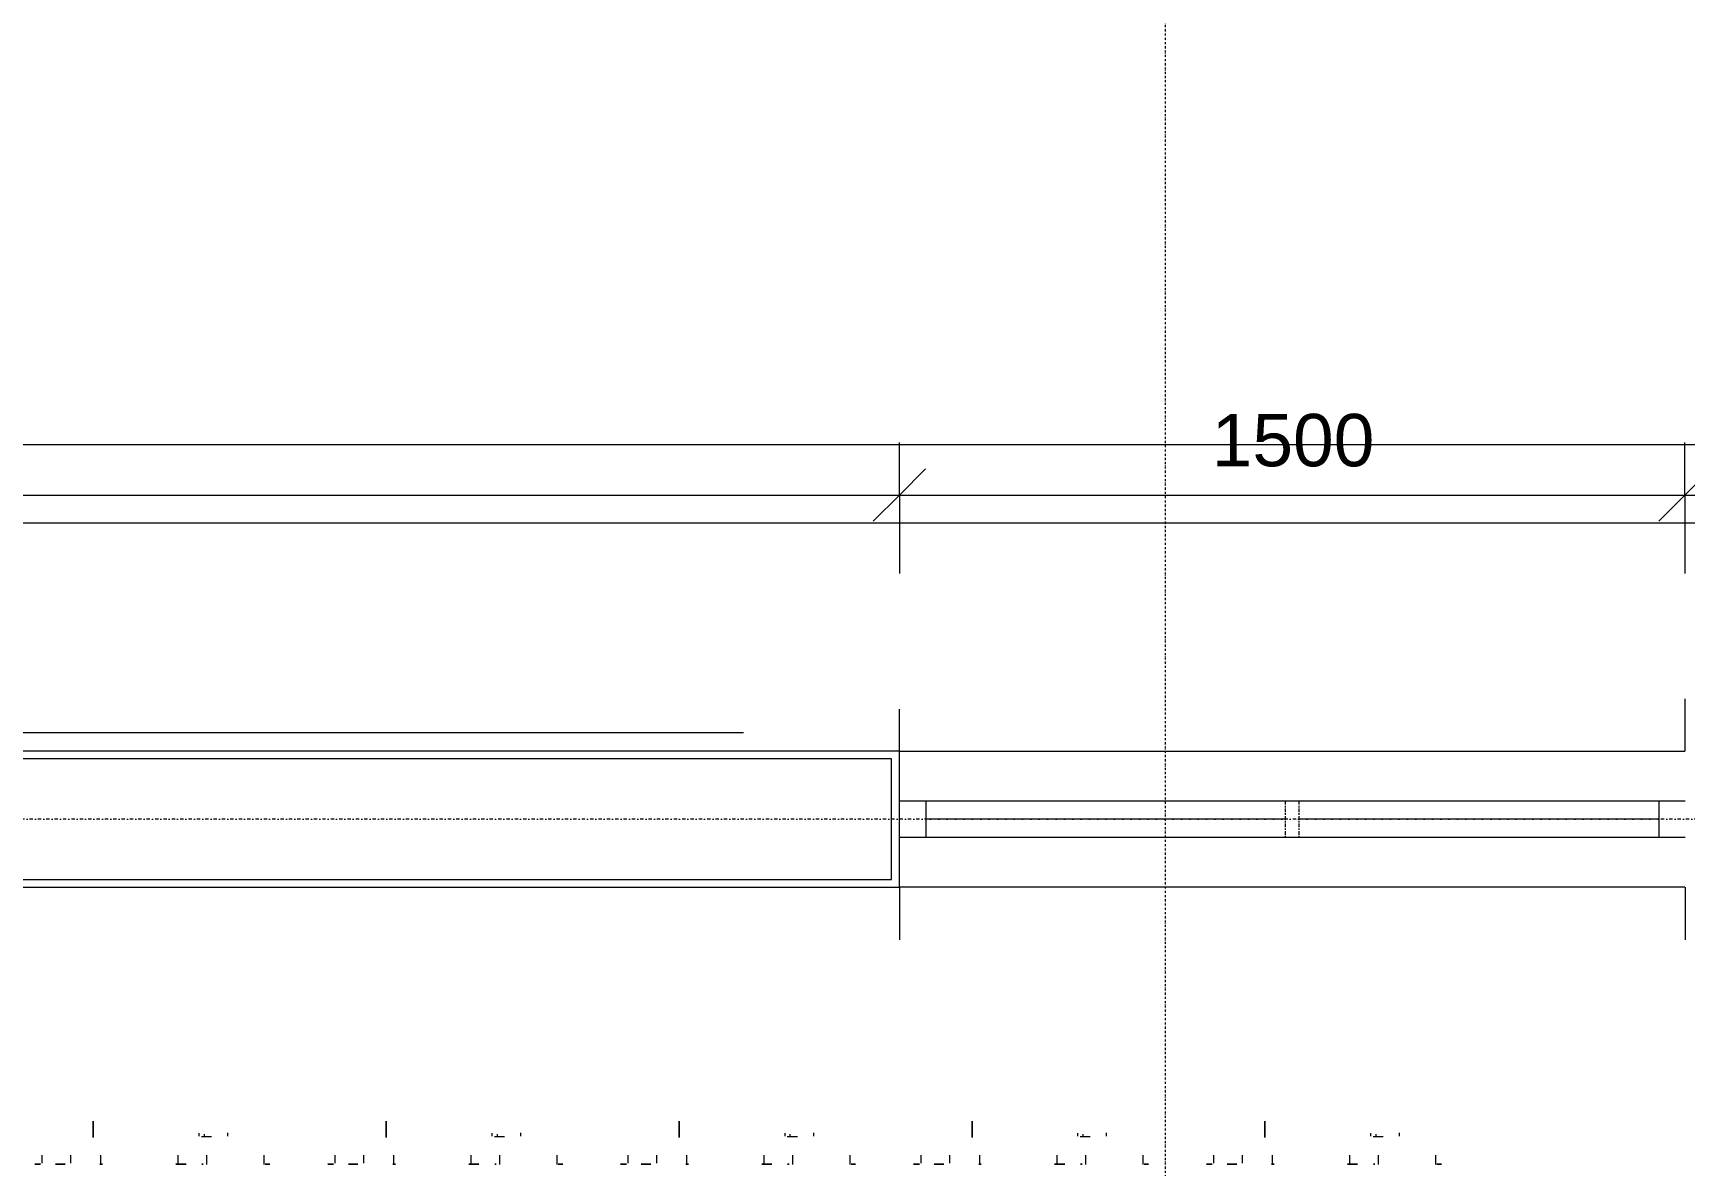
# Model space of a CAD drawing. Header units: millimetres. Extents: x -21051 to 202668, y -15646 to 13691.
# Drawn here: x -10191 to -7036, y 5547 to 7709 of the extents above; entities that cross this region are included whole.
import ezdxf

# ---------------------------------------------------------------- set-up
doc = ezdxf.new("R2010")
doc.units = ezdxf.units.MM
for name, pattern in [('Centre', [14.4, 3, -2.2, 7, -2.2]), ('Dash dot', [15.875, 6.35, -4.7625, 0, -4.7625]), ('TD_Level Line', [8, 4, -2, 0, -2])]:
    doc.linetypes.add(name, pattern=pattern)
for name, color, linetype, lineweight in [('A-ANNO-DIMS', 211, 'Continuous', 9), ('A-ANNO-DIMS-100', 211, 'Continuous', 9), ('A-DETL-MBND', 5, 'Continuous', 5), ('A-GLAZ', 151, 'Continuous', 5), ('A-WALL', 113, 'Continuous', 5), ('G-ANNO-SYMB', 111, 'Continuous', 9), ('G-IMPT', 8, 'Continuous', 5), ('I-FURN', 30, 'Continuous', 5), ('I-WALL', 2, 'Continuous', 5), ('S-GRID', 1, 'Continuous', 9)]:
    doc.layers.add(name, color=color, linetype=linetype, lineweight=lineweight)
doc.layers.get('0').off()
doc.layers.get('I-FURN').off()
doc.styles.add('Arial_3', font='arial.ttf', dxfattribs={"height": 100})
doc.dimstyles.new('Arial_1_0', dxfattribs={"dimscale": 304.8, "dimtxt": 102.02594, "dimasz": 0.328084, "dimexe": 0.328084, "dimexo": 0.0625, "dimgap": 0.082021, "dimtad": 1, "dimdec": 0, "dimzin": 0, "dimdsep": 46, "dimtxsty": 'Arial_3', "dimblk1": 'OBLIQUE', "dimblk2": 'OBLIQUE', "dimsah": 1, "dimcen": 0.09, "dimdle": 0.328084, "dimazin": 0, "dimtfac": 1, "dimtdec": 4, "dimtix": 1, "dimtmove": 0, "dimatfit": 3, "dimfxl": 0.492126, "dimfxlon": 1, "dimtvp": 1, "dimtolj": 1, "dimtzin": 0, "dimarcsym": 2})

# ---------------------------------------------------------------- blocks, each defined once
blk = doc.blocks.new('Casement - 2L - 1500 X 1800-1172774-00_Ground floor')
at = {"layer": 'A-GLAZ'}
for p, q in [((1076.2, 130), (1076.2, 230)), ((-423.8, 130), (-423.8, 210)), ((-423.8, 35), (-373.8, 35)), ((-373.8, 35), (1026.2, 35)), ((-373.8, 35), (-373.8, -35)), ((1026.2, 35), (1026.2, -35)), ((1026.2, 35), (1076.2, 35)), ((313.2, 0), (-373.8, 0)), ((-373.8, 0), (-373.8, -15)), ((1026.2, 0), (339.2, 0)), ((-373.8, -35), (-423.8, -35)), ((1026.2, -35), (-373.8, -35)), ((1076.2, -35), (1026.2, -35)), ((-423.8, -130), (-423.8, -230)), ((1076.2, -130), (1076.2, -230))]:
    blk.add_line(p, q, dxfattribs=at)
at = {"layer": 'A-GLAZ', "linetype": 'Centre'}
for p, q in [((313.2, -35), (313.2, 35)), ((339.2, -35), (339.2, 35))]:
    blk.add_line(p, q, dxfattribs=at)
blk = doc.blocks.new('FUR_8_Carpet - _-1171524-00_Ground floor')
at = {"layer": 'G-IMPT'}
for p, q in [((-1627, -1446.7), (-1627, -1464.8)), ((-1517.6, -1447), (-1517.6, -1464.8)), ((-1462.8, -1447.8), (-1462.8, -1464.8)), ((-1315.1, -1449.6), (-1315.1, -1464.8)), ((-1257.8, -1449.6), (-1257.8, -1464.8)), ((-1203.1, -1449.2), (-1203.1, -1464.8)), ((-1067.7, -1446.7), (-1067.7, -1464.8)), ((-958.2, -1447), (-958.2, -1464.8)), ((-903.5, -1447.8), (-903.5, -1464.8)), ((-755.8, -1449.6), (-755.8, -1464.8)), ((-698.5, -1449.6), (-698.5, -1464.8)), ((-643.8, -1449.2), (-643.8, -1464.8)), ((-508.3, -1446.7), (-508.3, -1464.8)), ((-398.9, -1447), (-398.9, -1464.8)), ((-344.1, -1447.8), (-344.1, -1464.8)), ((-194.5, -1447.2), (-199.5, -1447.2)), ((-199.5, -1447.2), (-194.5, -1447.2)), ((-196.4, -1449.6), (-196.4, -1464.8)), ((-139.1, -1449.6), (-139.1, -1464.8)), ((-109.5, -1447.2), (-126.4, -1447.2)), ((-126.4, -1447.2), (-109.5, -1447.2)), ((-84.4, -1449.2), (-84.4, -1464.8)), ((-70.1, -1447.2), (-77.5, -1447.2)), ((-77.5, -1447.2), (-70.1, -1447.2)), ((51.1, -1446.7), (51.1, -1464.8)), ((160.5, -1447), (160.5, -1464.8)), ((215.2, -1447.8), (215.2, -1464.8)), ((364.9, -1447.2), (359.9, -1447.2)), ((359.9, -1447.2), (364.9, -1447.2)), ((363, -1449.6), (363, -1464.8)), ((420.2, -1449.6), (420.2, -1464.8)), ((474.9, -1449.2), (474.9, -1464.8)), ((610.4, -1446.7), (610.4, -1464.8)), ((719.9, -1447), (719.9, -1464.8)), ((774.6, -1447.8), (774.6, -1464.8)), ((924.3, -1447.2), (919.2, -1447.2)), ((919.2, -1447.2), (924.3, -1447.2)), ((922.3, -1449.6), (922.3, -1464.8)), ((979.6, -1449.6), (979.6, -1464.8)), ((1034.3, -1449.2), (1034.3, -1464.8)), ((-1556.9, -1507), (-1556.9, -1500.8)), ((-1512.1, -1504.4), (-1512.1, -1498.9)), ((-1502.1, -1506.8), (-1502.1, -1500.8)), ((-997.5, -1507), (-997.5, -1500.8)), ((-952.8, -1504.4), (-952.8, -1498.9)), ((-942.8, -1506.8), (-942.8, -1500.8)), ((-438.1, -1507), (-438.1, -1500.8)), ((-393.4, -1504.4), (-393.4, -1498.9)), ((-383.4, -1506.8), (-383.4, -1500.8)), ((121.2, -1507), (121.2, -1500.8)), ((165.9, -1504.4), (165.9, -1498.9)), ((175.9, -1506.8), (175.9, -1500.8)), ((680.6, -1507), (680.6, -1500.8)), ((725.3, -1504.4), (725.3, -1498.9)), ((735.3, -1506.8), (735.3, -1500.8))]:
    blk.add_line(p, q, dxfattribs=at)
at = {"layer": 'G-IMPT', "flags": 128}
for points in [[(-1628.9, -1447.2), (-1632.3, -1447.2), (-1637.5, -1447.2), (-1632.3, -1447.2)], [(-1507.7, -1447.2), (-1510.4, -1447.2)], [(-1477.5, -1447.2), (-1472.3, -1447.2), (-1458.2, -1447.2), (-1472.3, -1447.2)], [(-1318.2, -1447.2), (-1313.2, -1447.2)], [(-1228.2, -1447.2), (-1246.5, -1447.2)], [(-1188.9, -1447.2), (-1199.9, -1447.2)], [(-1069.5, -1447.2), (-1073, -1447.2), (-1078.2, -1447.2), (-1073, -1447.2)], [(-948.4, -1447.2), (-951.1, -1447.2)], [(-918.2, -1447.2), (-913, -1447.2), (-898.8, -1447.2), (-913, -1447.2)], [(-758.8, -1447.2), (-753.8, -1447.2)], [(-668.8, -1447.2), (-687.1, -1447.2)], [(-629.5, -1447.2), (-640.6, -1447.2)], [(-510.2, -1447.2), (-513.6, -1447.2), (-518.8, -1447.2), (-513.6, -1447.2)], [(-389, -1447.2), (-391.7, -1447.2)], [(-358.8, -1447.2), (-353.6, -1447.2), (-339.5, -1447.2), (-353.6, -1447.2)], [(-126.4, -1447.2), (-127.8, -1447.2)], [(-77.5, -1447.2), (-81.2, -1447.2)], [(49.2, -1447.2), (45.7, -1447.2), (40.5, -1447.2), (45.7, -1447.2)], [(170.3, -1447.2), (167.6, -1447.2)], [(200.5, -1447.2), (205.7, -1447.2), (219.9, -1447.2), (205.7, -1447.2)], [(449.9, -1447.2), (431.6, -1447.2)], [(489.2, -1447.2), (478.2, -1447.2)], [(608.6, -1447.2), (605.1, -1447.2), (599.9, -1447.2), (605.1, -1447.2)], [(729.7, -1447.2), (727, -1447.2)], [(759.9, -1447.2), (765.1, -1447.2), (779.2, -1447.2), (765.1, -1447.2)], [(1009.2, -1447.2), (990.9, -1447.2)], [(1048.6, -1447.2), (1037.5, -1447.2)], [(-1300.5, -1529.5), (-1300.5, -1498.4)], [(-741.2, -1529.5), (-741.2, -1498.4)], [(-181.8, -1529.5), (-181.8, -1498.4)], [(377.6, -1529.5), (377.6, -1498.4)], [(936.9, -1529.5), (936.9, -1498.4)]]:
    blk.add_lwpolyline(points, close=True, dxfattribs=at)
for points in [[(-1506.9, -1500), (-1512.1, -1500), (-1526.2, -1500)], [(-947.6, -1500), (-952.7, -1500), (-966.9, -1500)], [(-388.2, -1500), (-393.4, -1500), (-407.5, -1500)], [(171.1, -1500), (166, -1500), (151.8, -1500)], [(730.5, -1500), (725.3, -1500), (711.2, -1500)]]:
    blk.add_lwpolyline(points, dxfattribs=at)
blk = doc.blocks.new('skirting - skirting-1169592-00_Ground floor')
at = {"layer": 'A-WALL'}
blk.add_line((6079.8, 9038.3), (5972.9, 12288.9), dxfattribs=at)
blk = doc.blocks.new('DIMBLOCK89-00_Ground floor')
at = {"layer": 'A-ANNO-DIMS-100', "transparency": 16777216}
for p, q in [((-12586, 6827.2), (-12586, 6927.2)), ((-8536, 6827.2), (-8536, 6927.2)), ((-12586, 6827.2), (-12536, 6877.2)), ((-8536, 6827.2), (-8486, 6877.2)), ((-12686, 6827.2), (-8536, 6827.2)), ((-12586, 6827.2), (-12636, 6777.2)), ((-12586, 6827.2), (-12586, 6677.2)), ((-8536, 6827.2), (-8586, 6777.2)), ((-8536, 6827.2), (-8536, 6677.2))]:
    blk.add_line(p, q, dxfattribs=at)
at = {"layer": 'A-ANNO-DIMS-100', "color": 0, "transparency": 16777216, "insert": (-10714.8, 6982), "char_height": 100, "width": 369.177, "attachment_point": 1, "line_spacing_factor": 0.941778, "style": 'Arial_3'}
blk.add_mtext('4050', dxfattribs=at)
blk = doc.blocks.new('_Oblique')
at = {"color": 0, "linetype": 'ByBlock', "lineweight": -2}
blk.add_line((-0.5, -0.5), (0.5, 0.5), dxfattribs=at)
blk = doc.blocks.new('DIMBLOCK90-00_Ground floor')
at = {"layer": 'A-ANNO-DIMS-100', "transparency": 16777216}
for p, q in [((-8536, 6827.2), (-8536, 6927.2)), ((-7036, 6827.2), (-7036, 6927.2)), ((-8536, 6827.2), (-8486, 6877.2)), ((-7036, 6827.2), (-6986, 6877.2)), ((-8536, 6827.2), (-8586, 6777.2)), ((-8536, 6827.2), (-7036, 6827.2)), ((-8536, 6827.2), (-8536, 6677.2)), ((-7036, 6827.2), (-7086, 6777.2)), ((-7036, 6827.2), (-7036, 6677.2))]:
    blk.add_line(p, q, dxfattribs=at)
at = {"layer": 'A-ANNO-DIMS-100', "color": 0, "transparency": 16777216, "insert": (-7939.8, 6982), "char_height": 100, "width": 369.177, "attachment_point": 1, "line_spacing_factor": 0.941778, "style": 'Arial_3'}
blk.add_mtext('1500', dxfattribs=at)
blk = doc.blocks.new('DIMBLOCK91-00_Ground floor')
at = {"layer": 'A-ANNO-DIMS-100', "transparency": 16777216}
for p, q in [((-7036, 6827.2), (-7036, 6927.2)), ((-5756, 6827.2), (-5756, 6927.2)), ((-7036, 6827.2), (-6986, 6877.2)), ((-5756, 6827.2), (-5706, 6877.2)), ((-7036, 6827.2), (-7086, 6777.2)), ((-7036, 6827.2), (-5756, 6827.2)), ((-7036, 6827.2), (-7036, 6677.2)), ((-5756, 6827.2), (-5806, 6777.2)), ((-5756, 6827.2), (-5756, 6677.2))]:
    blk.add_line(p, q, dxfattribs=at)
at = {"layer": 'A-ANNO-DIMS-100', "color": 0, "transparency": 16777216, "insert": (-6549.8, 6982), "char_height": 100, "width": 369.177, "attachment_point": 1, "line_spacing_factor": 0.941778, "style": 'Arial_3'}
blk.add_mtext('1280', dxfattribs=at)

msp = doc.modelspace()

# ---------------------------------------------------------------- linework, layer by layer
at = {"layer": 'A-DETL-MBND'}
for p, q in [((-11986, 6923.5), (-6471, 6923.5)), ((-6321, 6773.5), (-11986, 6773.5))]:
    msp.add_line(p, q, dxfattribs=at)
at = {"layer": 'A-WALL', "lineweight": 18}
for p, q in [((-8551, 6323.5), (-12586, 6323.5)), ((-8551, 6093.5), (-8551, 6323.5)), ((-12356, 6093.5), (-8551, 6093.5))]:
    msp.add_line(p, q, dxfattribs=at)
at = {"layer": 'G-ANNO-SYMB', "linetype": 'TD_Level Line', "lineweight": 18}
msp.add_line((-8028.9, 10931.8), (-8028.9, -14353.7), dxfattribs=at)
at = {"layer": 'I-WALL', "lineweight": 18}
for p, q in [((-8536, 6338.5), (-12601, 6338.5)), ((-8536, 6078.5), (-8536, 6338.5)), ((-12341, 6078.5), (-8536, 6078.5))]:
    msp.add_line(p, q, dxfattribs=at)
at = {"layer": 'I-WALL'}
for p, q in [((-8536, 6338.5), (-7036, 6338.5)), ((-7036, 6078.5), (-8536, 6078.5))]:
    msp.add_line(p, q, dxfattribs=at)
at = {"layer": 'S-GRID', "linetype": 'Dash dot', "lineweight": 18}
msp.add_line((8563.8, 6208.5), (-16244.3, 6208.5), dxfattribs=at)

# ---------------------------------------------------------------- block references
at = {"layer": 'A-GLAZ'}
msp.add_blockref('Casement - 2L - 1500 X 1800-1172774-00_Ground floor', (-8112.1, 6208.5), dxfattribs=at)
at = {"layer": 'A-WALL', "rotation": 88.11700695989701}
msp.add_blockref('skirting - skirting-1169592-00_Ground floor', (0, 0), dxfattribs=at)
at = {"layer": 'I-FURN', "color": 10, "rotation": 180}
msp.add_blockref('FUR_8_Carpet - _-1171524-00_Ground floor', (-9138.5, 4102.6), dxfattribs=at)

# ---------------------------------------------------------------- dimensions: what is measured, and where the dimension line sits
at = {"layer": 'A-ANNO-DIMS'}
for base, p1, p2, override, picture, middle in [((-8536, 6827.2), (-12586, 6677.2), (-8536, 6677.2), {"dimpost": '<>', "dimfxl": 4050}, 'DIMBLOCK89-00_Ground floor', (-10561, 6903.3)), ((-7036, 6827.2), (-8536, 6677.2), (-7036, 6677.2), {"dimpost": '<>', "dimfxl": 1500}, 'DIMBLOCK90-00_Ground floor', (-7786, 6903.3)), ((-5756, 6827.2), (-7036, 6677.2), (-5756, 6677.2), {"dimpost": '<>', "dimfxl": 1280}, 'DIMBLOCK91-00_Ground floor', (-6396, 6903.3))]:
    dim = msp.add_linear_dim(base=base, p1=p1, p2=p2, dimstyle='Arial_1_0', override=override, dxfattribs=at)
    dim.commit()
    dim.dimension.update_dxf_attribs({"geometry": picture, "text_midpoint": middle})

doc.saveas('drawing.dxf')
